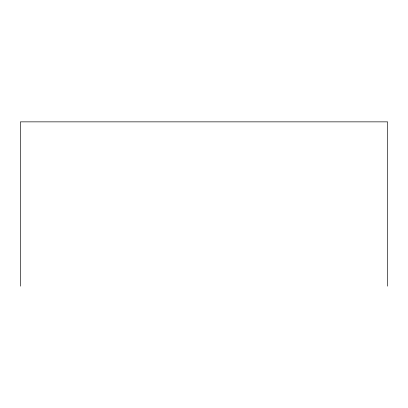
<?xml version="1.0" encoding="UTF-8"?>
<svg xmlns="http://www.w3.org/2000/svg" width="408" height="408" viewBox="0 0 408 408"><rect width="100%" height="100%" fill="white"/><g stroke="black" fill="none" stroke-linecap="round" stroke-linejoin="round"><path stroke-width="0.61" d="M387.6 286.146L387.6 121.854L20.4 121.854L20.4 286.146"/></g></svg>
